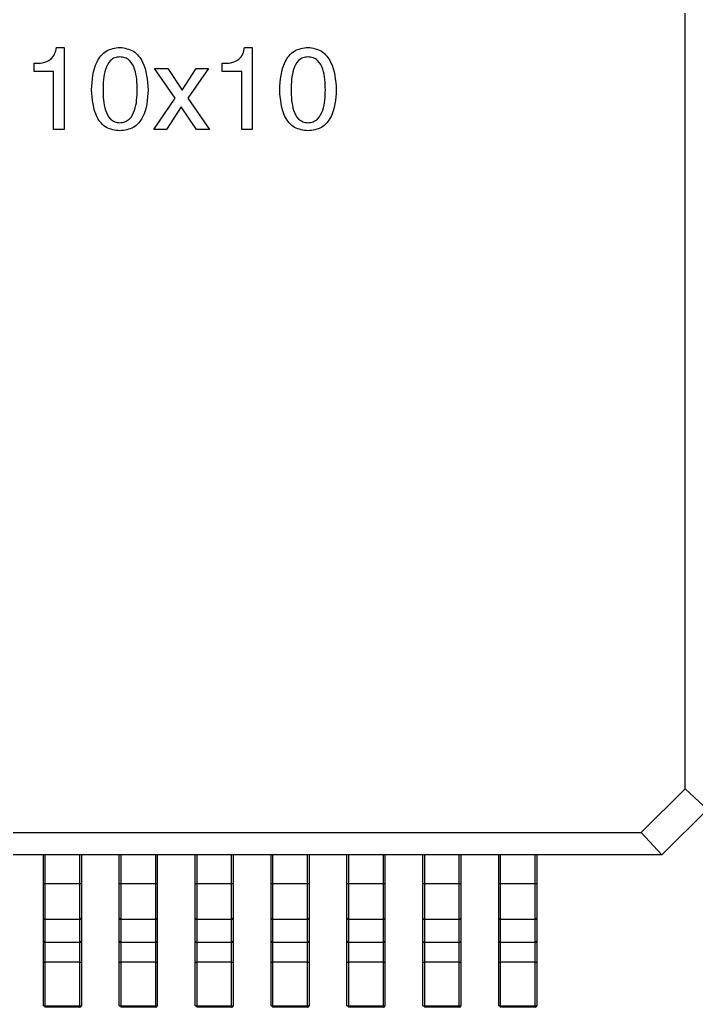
# Model space of a CAD drawing. Header units: millimetres. Extents: x 46.9 to 121.6, y 35.9 to 78.2.
# Drawn here: x 91.6 to 96.06, y 42.64 to 49.14 of the extents above; entities that cross this region are included whole.
import ezdxf

# ---------------------------------------------------------------- set-up
doc = ezdxf.new("R2010")
doc.units = ezdxf.units.MM

msp = doc.modelspace()

# ---------------------------------------------------------------- linework, layer by layer
at = {"color": 7, "linetype": 'Continuous', "lineweight": 25}
for p, q in [((95.9879, 44.0768), (95.9879, 53.2053)), ((91.8456, 48.9578), (91.8967, 48.9578)), ((91.8967, 48.9578), (91.8967, 48.4168)), ((93.0852, 48.9578), (93.1363, 48.9578)), ((93.1363, 48.9578), (93.1363, 48.4168)), ((91.6984, 48.7985), (91.6984, 48.8526)), ((92.938, 48.7985), (92.938, 48.8526)), ((91.8276, 48.7985), (91.6984, 48.7985)), ((91.8276, 48.4168), (91.8276, 48.7985)), ((92.6284, 48.6242), (92.4932, 48.8196)), ((92.4932, 48.8196), (92.5803, 48.8196)), ((92.5803, 48.8196), (92.6735, 48.6753)), ((92.6735, 48.6753), (92.7666, 48.8196)), ((92.8478, 48.8196), (92.7126, 48.6242)), ((92.7666, 48.8196), (92.8478, 48.8196)), ((93.0672, 48.7985), (92.938, 48.7985)), ((93.0672, 48.4168), (93.0672, 48.7985)), ((92.4871, 48.4168), (92.6284, 48.6242)), ((92.6675, 48.5671), (92.5713, 48.4168)), ((92.7697, 48.4168), (92.6675, 48.5671)), ((92.7126, 48.6242), (92.8538, 48.4168)), ((91.8967, 48.4168), (91.8276, 48.4168)), ((92.5713, 48.4168), (92.4871, 48.4168)), ((92.8538, 48.4168), (92.7697, 48.4168)), ((93.1363, 48.4168), (93.0672, 48.4168)), ((95.6995, 43.7884), (95.9879, 44.0768)), ((96.1352, 43.941), (95.9879, 44.0768)), ((96.1352, 43.941), (95.8352, 43.641)), ((86.571, 43.7884), (95.6995, 43.7884)), ((95.6995, 43.7884), (95.8352, 43.641)), ((95.8352, 43.641), (86.4352, 43.641)), ((91.7602, 42.6482), (91.7602, 43.641)), ((91.7702, 43.641), (91.7702, 42.6382)), ((92.0002, 42.6382), (92.0002, 43.641)), ((92.0102, 43.641), (92.0102, 42.6482)), ((92.2602, 42.6482), (92.2602, 43.641)), ((92.2702, 43.641), (92.2702, 42.6382)), ((92.5002, 42.6382), (92.5002, 43.641)), ((92.5102, 43.641), (92.5102, 42.6482)), ((92.7602, 42.6482), (92.7602, 43.641)), ((92.7702, 43.641), (92.7702, 42.6382)), ((93.0002, 42.6382), (93.0002, 43.641)), ((93.0102, 43.641), (93.0102, 42.6482)), ((93.2602, 42.6482), (93.2602, 43.641)), ((93.2702, 43.641), (93.2702, 42.6382)), ((93.5002, 42.6382), (93.5002, 43.641)), ((93.5102, 43.641), (93.5102, 42.6482)), ((93.7602, 42.6482), (93.7602, 43.641)), ((93.7702, 43.641), (93.7702, 42.6382)), ((94.0002, 42.6382), (94.0002, 43.641)), ((94.0102, 43.641), (94.0102, 42.6482)), ((94.2602, 42.6482), (94.2602, 43.641)), ((94.2702, 43.641), (94.2702, 42.6382)), ((94.5002, 42.6382), (94.5002, 43.641)), ((94.5102, 43.641), (94.5102, 42.6482)), ((94.7602, 42.6482), (94.7602, 43.641)), ((94.7702, 43.641), (94.7702, 42.6382)), ((95.0002, 42.6382), (95.0002, 43.641)), ((95.0102, 43.641), (95.0102, 42.6482)), ((92.0102, 43.4511), (91.7602, 43.4511)), ((92.5102, 43.4511), (92.2602, 43.4511)), ((93.0102, 43.4511), (92.7602, 43.4511)), ((93.5102, 43.4511), (93.2602, 43.4511)), ((94.0102, 43.4511), (93.7602, 43.4511)), ((94.5102, 43.4511), (94.2602, 43.4511)), ((95.0102, 43.4511), (94.7602, 43.4511)), ((92.0002, 43.2161), (91.7702, 43.2161)), ((92.5002, 43.2161), (92.2702, 43.2161)), ((93.0002, 43.2161), (92.7702, 43.2161)), ((93.5002, 43.2161), (93.2702, 43.2161)), ((94.0002, 43.2161), (93.7702, 43.2161)), ((94.5002, 43.2161), (94.2702, 43.2161)), ((95.0002, 43.2161), (94.7702, 43.2161)), ((92.0002, 43.0645), (91.7702, 43.0645)), ((92.5002, 43.0645), (92.2702, 43.0645)), ((93.0002, 43.0645), (92.7702, 43.0645)), ((93.5002, 43.0645), (93.2702, 43.0645)), ((94.0002, 43.0645), (93.7702, 43.0645)), ((94.5002, 43.0645), (94.2702, 43.0645)), ((95.0002, 43.0645), (94.7702, 43.0645)), ((92.0002, 42.934), (91.7702, 42.934)), ((92.5002, 42.934), (92.2702, 42.934)), ((93.0002, 42.934), (92.7702, 42.934)), ((93.5002, 42.934), (93.2702, 42.934)), ((94.0002, 42.934), (93.7702, 42.934)), ((94.5002, 42.934), (94.2702, 42.934)), ((95.0002, 42.934), (94.7702, 42.934)), ((91.7702, 42.6475), (92.0002, 42.6475)), ((92.0002, 42.6382), (91.7702, 42.6382)), ((92.2702, 42.6475), (92.5002, 42.6475)), ((92.5002, 42.6382), (92.2702, 42.6382)), ((92.7702, 42.6475), (93.0002, 42.6475)), ((93.0002, 42.6382), (92.7702, 42.6382)), ((93.2702, 42.6475), (93.5002, 42.6475)), ((93.5002, 42.6382), (93.2702, 42.6382)), ((93.7702, 42.6475), (94.0002, 42.6475)), ((94.0002, 42.6382), (93.7702, 42.6382)), ((94.2702, 42.6475), (94.5002, 42.6475)), ((94.5002, 42.6382), (94.2702, 42.6382)), ((94.7702, 42.6475), (95.0002, 42.6475)), ((95.0002, 42.6382), (94.7702, 42.6382))]:
    msp.add_line(p, q, dxfattribs=at)
for centre, radius, start, end in [((91.7699, 43.2258), 0.00971, 181.83621, 271.72544), ((92.0005, 43.2258), 0.00971, 268.27456, 358.16379), ((92.2699, 43.2258), 0.00971, 181.83621, 271.72544), ((92.5005, 43.2258), 0.00971, 268.27456, 358.16379), ((92.7699, 43.2258), 0.00971, 181.83621, 271.72544), ((93.0005, 43.2258), 0.00971, 268.27456, 358.16379), ((93.2699, 43.2258), 0.00971, 181.83621, 271.72544), ((93.5005, 43.2258), 0.00971, 268.27456, 358.16379), ((93.7699, 43.2258), 0.00971, 181.83621, 271.72544), ((94.0005, 43.2258), 0.00971, 268.27456, 358.16379), ((94.2699, 43.2258), 0.00971, 181.83621, 271.72544), ((94.5005, 43.2258), 0.00971, 268.27456, 358.16379), ((94.7699, 43.2258), 0.00971, 181.83621, 271.72544), ((95.0005, 43.2258), 0.00971, 268.27456, 358.16379), ((91.7699, 43.0742), 0.00971, 181.83621, 271.72544), ((92.0005, 43.0742), 0.00971, 268.27456, 358.16379), ((92.2699, 43.0742), 0.00971, 181.83621, 271.72544), ((92.5005, 43.0742), 0.00971, 268.27456, 358.16379), ((92.7699, 43.0742), 0.00971, 181.83621, 271.72544), ((93.0005, 43.0742), 0.00971, 268.27456, 358.16379), ((93.2699, 43.0742), 0.00971, 181.83621, 271.72544), ((93.5005, 43.0742), 0.00971, 268.27456, 358.16379), ((93.7699, 43.0742), 0.00971, 181.83621, 271.72544), ((94.0005, 43.0742), 0.00971, 268.27456, 358.16379), ((94.2699, 43.0742), 0.00971, 181.83621, 271.72544), ((94.5005, 43.0742), 0.00971, 268.27456, 358.16379), ((94.7699, 43.0742), 0.00971, 181.83621, 271.72544), ((95.0005, 43.0742), 0.00971, 268.27456, 358.16379), ((91.7678, 42.9704), 0.0364, 258.10545, 273.91398), ((92.0027, 42.9704), 0.0364, 266.08602, 281.89455), ((92.2678, 42.9704), 0.0364, 258.10545, 273.91398), ((92.5027, 42.9704), 0.0364, 266.08602, 281.89455), ((92.7678, 42.9704), 0.0364, 258.10545, 273.91398), ((93.0027, 42.9704), 0.0364, 266.08602, 281.89455), ((93.2678, 42.9704), 0.0364, 258.10545, 273.91398), ((93.5027, 42.9704), 0.0364, 266.08602, 281.89455), ((93.7678, 42.9704), 0.0364, 258.10545, 273.91398), ((94.0027, 42.9704), 0.0364, 266.08602, 281.89455), ((94.2678, 42.9704), 0.0364, 258.10545, 273.91398), ((94.5027, 42.9704), 0.0364, 266.08602, 281.89455), ((94.7678, 42.9704), 0.0364, 258.10545, 273.91398), ((95.0027, 42.9704), 0.0364, 266.08602, 281.89455), ((91.7678, 42.6839), 0.0364, 258.10545, 273.91398), ((92.0002, 42.6482), 0.01, 270, 0), ((92.0027, 42.6839), 0.0364, 266.08602, 281.89455), ((92.2678, 42.6839), 0.0364, 258.10545, 273.91398), ((92.5002, 42.6482), 0.01, 270, 0), ((92.5027, 42.6839), 0.0364, 266.08602, 281.89455), ((92.7678, 42.6839), 0.0364, 258.10545, 273.91398), ((93.0002, 42.6482), 0.01, 270, 0), ((93.0027, 42.6839), 0.0364, 266.08602, 281.89455), ((93.2678, 42.6839), 0.0364, 258.10545, 273.91398), ((93.5002, 42.6482), 0.01, 270, 0), ((93.5027, 42.6839), 0.0364, 266.08602, 281.89455), ((93.7678, 42.6839), 0.0364, 258.10545, 273.91398), ((94.0002, 42.6482), 0.01, 270, 0), ((94.0027, 42.6839), 0.0364, 266.08602, 281.89455), ((94.2678, 42.6839), 0.0364, 258.10545, 273.91398), ((94.5002, 42.6482), 0.01, 270, 0), ((94.5027, 42.6839), 0.0364, 266.08602, 281.89455), ((94.7678, 42.6839), 0.0364, 258.10545, 273.91398), ((95.0002, 42.6482), 0.01, 270, 0), ((95.0027, 42.6839), 0.0364, 266.08602, 281.89455)]:
    msp.add_arc(centre, radius, start, end, dxfattribs=at)
for points, knots in [([(91.6984, 48.8526), (91.7175, 48.8526), (91.7555, 48.8527), (91.8068, 48.8729), (91.8379, 48.9133), (91.8431, 48.943), (91.8456, 48.9578)], [0, 0, 0, 0, 0.280977, 0.560111, 0.779578, 1, 1, 1, 1]), ([(92.0777, 48.6783), (92.0819, 48.7424), (92.0872, 48.8227), (92.1371, 48.9032), (92.1844, 48.9468), (92.2323, 48.9534), (92.2641, 48.9578)], [0, 0, 0, 0, 0.500012, 0.625693, 0.751201, 1, 1, 1, 1]), ([(92.2641, 48.9578), (92.2956, 48.9528), (92.343, 48.9453), (92.3895, 48.9015), (92.4395, 48.8217), (92.4456, 48.742), (92.4504, 48.6783)], [0, 0, 0, 0, 0.248785, 0.374282, 0.499955, 1, 1, 1, 1]), ([(92.938, 48.8526), (92.957, 48.8526), (92.9951, 48.8527), (93.0464, 48.8729), (93.0775, 48.9133), (93.0826, 48.943), (93.0852, 48.9578)], [0, 0, 0, 0, 0.280977, 0.560111, 0.779578, 1, 1, 1, 1]), ([(93.3173, 48.6783), (93.3215, 48.7424), (93.3268, 48.8227), (93.3767, 48.9032), (93.424, 48.9468), (93.4719, 48.9534), (93.5037, 48.9578)], [0, 0, 0, 0, 0.500012, 0.625693, 0.751201, 1, 1, 1, 1]), ([(93.5037, 48.9578), (93.5352, 48.9528), (93.5826, 48.9453), (93.6291, 48.9015), (93.6791, 48.8217), (93.6852, 48.742), (93.69, 48.6783)], [0, 0, 0, 0, 0.248785, 0.374282, 0.499955, 1, 1, 1, 1]), ([(92.2641, 48.8947), (92.2527, 48.8937), (92.23, 48.8918), (92.1913, 48.8656), (92.1558, 48.7917), (92.154, 48.7237), (92.1529, 48.6783)], [0, 0, 0, 0, 0.125131, 0.250047, 0.49906, 1, 1, 1, 1]), ([(92.3783, 48.6783), (92.3771, 48.7241), (92.3753, 48.7926), (92.338, 48.8666), (92.2984, 48.8919), (92.2755, 48.8938), (92.2641, 48.8947)], [0, 0, 0, 0, 0.500906, 0.749819, 0.874781, 1, 1, 1, 1]), ([(93.5037, 48.8947), (93.4923, 48.8937), (93.4696, 48.8918), (93.4308, 48.8656), (93.3954, 48.7917), (93.3936, 48.7237), (93.3925, 48.6783)], [0, 0, 0, 0, 0.125131, 0.250047, 0.49906, 1, 1, 1, 1]), ([(93.6179, 48.6783), (93.6167, 48.7241), (93.6149, 48.7926), (93.5776, 48.8666), (93.538, 48.8919), (93.5151, 48.8938), (93.5037, 48.8947)], [0, 0, 0, 0, 0.500906, 0.749819, 0.874781, 1, 1, 1, 1]), ([(92.2641, 48.4078), (92.2329, 48.4119), (92.1861, 48.418), (92.1384, 48.459), (92.0875, 48.5367), (92.0821, 48.6154), (92.0777, 48.6783)], [0, 0, 0, 0, 0.2491225, 0.3746349, 0.500323, 1, 1, 1, 1]), ([(92.1529, 48.6783), (92.154, 48.6329), (92.1558, 48.565), (92.1912, 48.491), (92.23, 48.4648), (92.2527, 48.4629), (92.2641, 48.4619)], [0, 0, 0, 0, 0.500896, 0.749906, 0.874864, 1, 1, 1, 1]), ([(92.4504, 48.6783), (92.4461, 48.6154), (92.4406, 48.5368), (92.3897, 48.459), (92.342, 48.418), (92.2952, 48.4119), (92.2641, 48.4078)], [0, 0, 0, 0, 0.499687, 0.625352, 0.750869, 1, 1, 1, 1]), ([(92.2641, 48.4619), (92.2754, 48.4631), (92.2981, 48.4656), (92.3374, 48.4909), (92.3751, 48.5644), (92.377, 48.6327), (92.3783, 48.6783)], [0, 0, 0, 0, 0.125208, 0.250259, 0.499246, 1, 1, 1, 1]), ([(93.5037, 48.4078), (93.4725, 48.4119), (93.4257, 48.418), (93.378, 48.459), (93.3271, 48.5367), (93.3217, 48.6154), (93.3173, 48.6783)], [0, 0, 0, 0, 0.249123, 0.374635, 0.500323, 1, 1, 1, 1]), ([(93.3925, 48.6783), (93.3936, 48.6329), (93.3954, 48.565), (93.4308, 48.491), (93.4696, 48.4648), (93.4923, 48.4629), (93.5037, 48.4619)], [0, 0, 0, 0, 0.500896, 0.749906, 0.874864, 1, 1, 1, 1]), ([(93.69, 48.6783), (93.6856, 48.6154), (93.6802, 48.5368), (93.6293, 48.459), (93.5816, 48.418), (93.5348, 48.4119), (93.5037, 48.4078)], [0, 0, 0, 0, 0.4996868, 0.6253523, 0.7508686, 1, 1, 1, 1]), ([(93.5037, 48.4619), (93.515, 48.4631), (93.5377, 48.4656), (93.577, 48.4909), (93.6147, 48.5644), (93.6166, 48.6327), (93.6179, 48.6783)], [0, 0, 0, 0, 0.125208, 0.250259, 0.499246, 1, 1, 1, 1])]:
    msp.add_open_spline(points, degree=3, knots=knots, dxfattribs=at)

doc.saveas('drawing.dxf')
